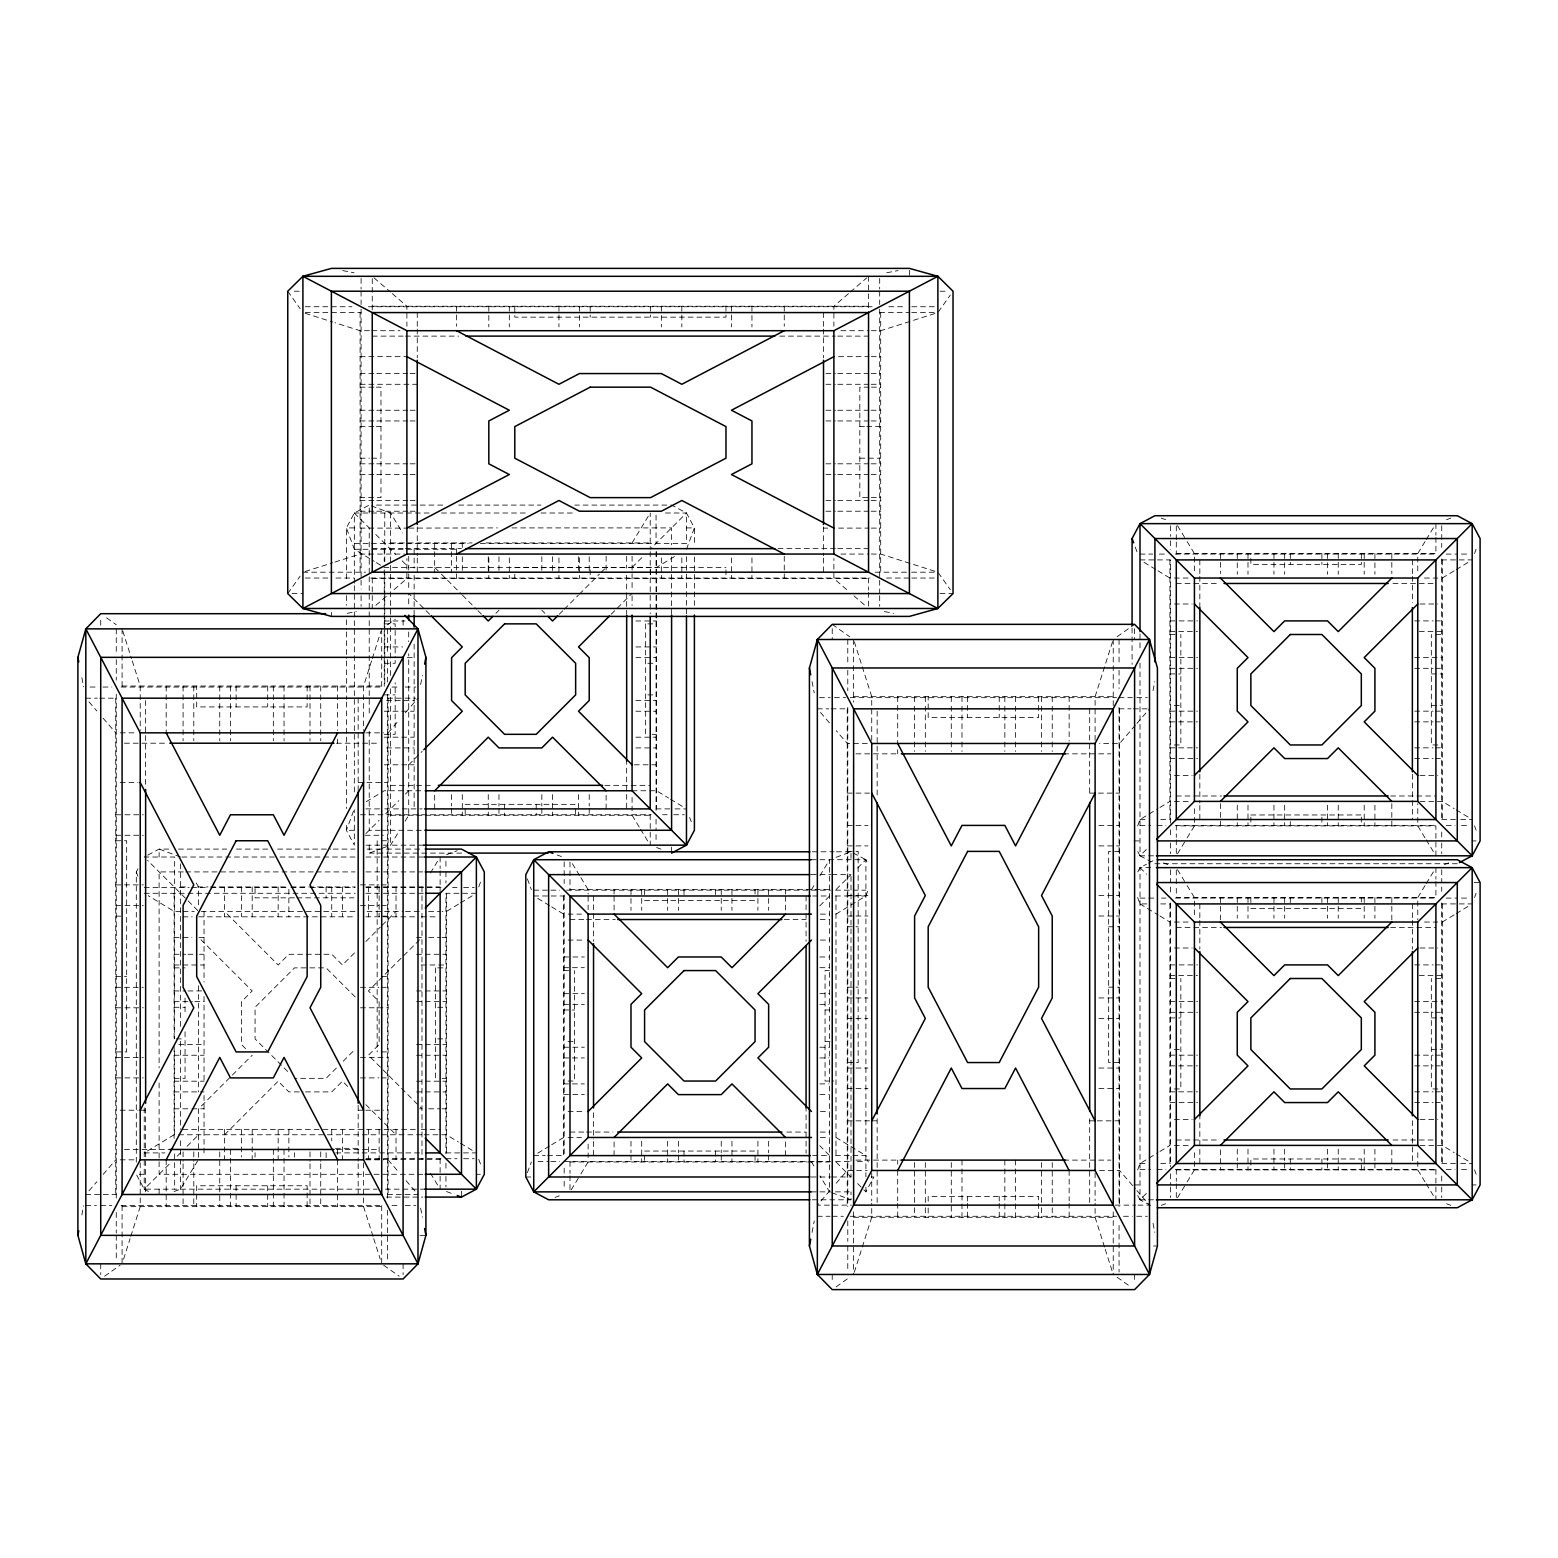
<?xml version="1.0" encoding="UTF-8"?>
<svg xmlns="http://www.w3.org/2000/svg" width="1558" height="1558" viewBox="0 0 1558 1558"><rect width="100%" height="100%" fill="white"/><g stroke="black" fill="none" stroke-linecap="round" stroke-linejoin="round"><path stroke-width="0.75" stroke-dasharray="5 3.75" d="M81.873 1214.928L83.626 1205.853M420.621 684.566L422.393 675.49M812.049 1232.378L814.25 1221.024M1153.017 690.661L1154.79 681.586M123.549 1259.254L130.074 1238.668M130.794 1236.37L140.22 1206.652L140.22 1162.171M371.564 660.884L363.579 686.026L363.579 730.507M372.284 658.586L380.989 631.146M854.329 1272.165L861.593 1249.302M862.314 1247.023L871.74 1217.285L871.74 1203.243M1112.509 641.779L1095.099 696.679L1095.099 741.141M353.53 811.036L346.402 830.278L354.328 845.157L354.328 809.887M478.754 886.872L481.13 880.465M686.474 549.273L694.401 527.909L686.474 513.01L671.595 505.084L574.824 505.084M527.383 1172.707L531.356 1162.015M835.984 914.118L865.897 895.986L868.273 889.579M1137.632 825.954L1140.008 819.527L1157.964 808.66M1137.632 1169.961L1140.008 1163.534L1157.964 1152.667M1474.55 553.499L1476.127 549.234M1474.55 897.505L1476.127 893.221M136.306 1162.19L136.306 871.915L138.565 867.65M369.227 513.01L369.227 505.084L354.328 513.01L346.402 527.909L346.402 581.115M857.621 1183.593L865.897 1191.87L873.824 1176.991L867.864 1176.991M1137.749 871.896L1140.008 867.65L1146.396 864.262M174.087 1191.539L180.494 1189.163L198.626 1159.269L198.626 1108.809L252.201 1055.233M382.041 848.331L390.591 845.157L399.062 831.212M405.099 821.241L408.722 815.262L408.722 653.737M430.436 872.967L437.701 861.009M632.081 542.924L649.004 514.997M571.202 1189.884L579.673 1175.92M580.881 1173.934L588.126 1161.976M811.484 889.637L813.899 885.645M819.956 875.674L829.616 859.724L829.616 1191.87L819.956 1175.92M1177.497 853.803L1185.95 839.859M1187.157 837.853L1194.421 825.896L1194.421 805.856M1425.025 541.6L1417.78 553.557L1417.78 573.597M1426.232 539.594L1434.704 525.65M1177.497 1197.81L1185.95 1183.846M1187.157 1181.86L1194.421 1169.902L1194.421 1149.862M1425.025 885.587L1417.78 897.564L1417.78 919.824M1426.232 883.6L1434.704 869.637M287.763 593.579L300.149 576.09M871.331 330.705L880.698 330.705L937.877 312.574L950.283 295.085M388.078 732.844L399.101 720.088M405.392 712.785L417.992 698.179M88.981 1190.838L96.849 1181.724M103.14 1174.42L115.74 1159.834M1135.334 725.249L1119.598 743.478L1099.559 743.478M1136.912 723.418L1149.492 708.832M829.927 1190.546L817.346 1205.132L851.661 1205.132M836.237 1183.243L847.24 1170.467L867.28 1170.467M495.911 613.326L498.969 610.269M408.722 764.803L422.121 751.404M559.244 614.28L562.866 610.658M564.269 609.256L578.349 595.175M579.342 594.202L599.421 574.104M601.096 572.429L606.12 567.404M365.916 833.588L379.081 820.404M385.663 813.841L398.829 800.656M405.431 794.054L408.722 790.763M632.081 567.404L641.974 557.511M665.402 513.01L686.474 513.01L650.212 549.273L650.212 513.01M611.184 614.261L632.081 593.364M354.484 952.951L342.448 964.986L331.737 954.275L288.873 954.275L278.161 964.986L224.586 911.411M365.877 941.538L380.288 927.146M382.002 925.433L396.024 911.411M148.477 1191.442L144.232 1189.163L170.62 1162.774M177.203 1156.192L180.494 1152.901M187.077 1146.318L198.626 1134.769M224.586 1134.769L278.161 1081.194L288.873 1091.905L303.167 1091.905M336.392 1068.028L326.109 1078.331L294.501 1078.331M343.247 1061.173L355.243 1049.177M819.742 905.88L829.616 895.986L812.633 895.986M836.198 889.404L850.999 874.622L831.641 874.622M857.621 868.001L865.897 859.724L868.157 863.969M1137.749 851.544L1140.008 855.809L1146.63 849.188M1137.749 1195.551L1140.008 1199.796L1146.63 1193.194M375.887 605.322L386.832 595.877M394.135 589.586L406.891 578.563L406.891 558.524M848.487 293.625L833.881 306.225L833.881 326.265M850.298 292.047L866.715 277.889M387.553 624.719L395.323 619.208M104.6 1276.216L120.141 1265.193M1117.125 636.735L1134.594 624.349M836.12 1286.869L849.714 1277.209M674.517 556.537L656.58 567.404L384.242 567.404L376.257 562.574M366.286 801.649L384.242 790.763L422.88 790.763M458.442 904.166L446.464 911.411L442.024 911.411M460.428 902.958L472.386 895.694M174.126 1134.769L144.232 1152.901L164.934 1152.901M1442.26 578.037L1454.218 570.793M1456.224 569.585L1468.181 562.321M537.724 1153.193L549.682 1145.948M551.668 1144.74L563.645 1137.476M1159.95 807.453L1169.922 801.396M1442.26 922.044L1454.218 914.799M1456.224 913.592L1468.181 906.328M1159.95 1151.459L1169.922 1145.403M1148.519 863.113L1154.906 859.724M369.227 845.157L369.227 853.102L379.899 849.129M446.523 854.641L457.215 850.668M1446.584 519.69L1450.868 518.093M836.042 857.348L850.999 851.798L850.999 859.724M1444.461 864.476L1448.726 862.898M555.038 1197.42L559.322 1195.843M1161.314 1205.347L1165.598 1203.769M305.193 571.474L332.633 562.769M334.931 562.049L360.093 554.064L404.554 554.064M886.697 272.786L898.051 270.586M347.278 613.307L356.354 611.554M294.248 291.21L302.914 291.21M940.039 291.21L948.705 291.21M372.245 306.225L868.546 306.225M305.29 306.751L329.011 306.751M331.387 306.751L351.952 306.751M368.37 306.751L872.422 306.751M888.839 306.751L904.828 306.751M911.781 306.751L937.877 306.751M305.29 312.574L361.086 312.574M879.686 312.574L909.288 312.574M911.664 312.574L937.877 312.574M369.441 330.705L360.093 330.705L334.931 322.74M371.797 330.705L399.88 330.705M840.911 330.705L868.994 330.705M372.245 336.119L403.035 336.119M405.411 336.119L458.617 336.119M779.74 336.119L835.38 336.119M837.737 336.119L868.546 336.119M360.093 356.665L406.891 356.665M838.574 356.665L868.994 356.665M871.331 356.665L880.698 356.665M360.093 373.569L374.368 373.569M376.763 373.569L407.729 373.569M410.105 373.569L417.252 373.569M825.915 373.569L835.439 373.569M837.814 373.569L868.78 373.569M871.175 373.569L880.698 373.569M360.093 384.281L417.252 384.281M825.915 384.281L835.439 384.281M837.814 384.281L868.78 384.281M871.175 384.281L880.698 384.281M360.093 387.163L373.998 387.163M376.335 387.163L380.97 387.163L380.97 497.625L360.093 497.625M869.091 387.163L859.821 387.163L859.821 497.625L880.698 497.625M871.428 387.163L880.698 387.163M360.093 410.241L374.368 410.241M376.763 410.241L407.729 410.241M410.105 410.241L417.252 410.241M825.915 410.241L835.439 410.241M837.814 410.241L868.78 410.241M871.175 410.241L880.698 410.241M360.093 420.952L374.368 420.952M376.763 420.952L407.729 420.952M410.105 420.952L417.252 420.952M825.915 420.952L835.439 420.952M837.814 420.952L868.78 420.952M871.175 420.952L880.698 420.952M360.093 426.6L373.998 426.6M376.335 426.6L380.97 426.6M859.821 426.6L864.456 426.6M866.774 426.6L880.698 426.6M360.093 458.188L369.363 458.188M371.68 458.188L380.97 458.188M859.821 458.188L880.698 458.188M360.093 463.817L374.368 463.817M376.763 463.817L407.729 463.817M410.105 463.817L417.252 463.817M825.915 463.817L835.439 463.817M837.814 463.817L868.78 463.817M871.175 463.817L880.698 463.817M360.093 474.528L374.368 474.528M376.763 474.528L407.729 474.528M410.105 474.528L417.252 474.528M825.915 474.528L835.439 474.528M837.814 474.528L868.78 474.528M871.175 474.528L880.698 474.528M360.093 500.488L374.368 500.488M376.763 500.488L407.729 500.488M410.105 500.488L417.252 500.488M825.915 500.488L835.439 500.488M837.814 500.488L868.78 500.488M871.175 500.488L880.698 500.488M376.471 505.084L444.205 505.084M458.714 505.084L540.957 505.084M360.093 511.219L374.368 511.219M376.763 511.219L407.729 511.219M410.105 511.219L417.252 511.219M825.915 511.219L835.439 511.219M837.814 511.219L868.78 511.219M871.175 511.219L880.698 511.219M354.328 583.237L354.328 513.01L429.424 513.01M441.537 513.01L528.902 513.01M541.035 513.01L574.999 513.01M354.328 527.909L346.402 527.909L354.328 549.273L374.271 561.367M360.093 528.104L406.891 528.104M408.975 528.104L497.43 527.909M511.939 527.909L671.595 527.909L671.595 544.833M686.474 527.909L694.401 527.909L694.401 544.833M823.52 528.104L827.668 528.104M838.574 528.104L868.994 528.104M871.331 528.104L880.698 528.104M390.591 542.924L472.132 542.924M486.057 542.924L650.212 542.924M354.328 543.45L369.227 543.45M371.447 543.45L468.237 543.45M480.37 543.45L686.474 543.45L686.474 513.01M372.245 548.65L403.035 548.65M405.411 548.65L461.382 548.65M778.046 548.65L835.38 548.65M837.737 548.65L868.546 548.65M354.328 549.273L458.539 549.273M1176.29 553.557L1435.911 553.557M840.911 554.064L868.994 554.064M871.331 554.064L880.698 554.064L937.877 572.195L950.283 589.684M1140.008 554.083L1152.784 554.083M1159.347 554.083L1166.007 554.083M1175.297 554.083L1436.885 554.083M1446.175 554.083L1457.275 554.083M1461.54 554.083L1467.909 554.083M1140.008 559.906L1170.447 559.906L1170.447 825.37M1441.734 559.906L1472.174 559.906M514.802 567.638L725.97 567.638M302.914 572.195L365.546 572.195M875.226 572.195L909.288 572.195M911.664 572.195L937.877 572.195M305.29 578.037L329.011 578.037M335.944 578.037L354.231 578.037M370.785 578.037L869.987 578.037M886.541 578.037L909.405 578.037M911.781 578.037L935.501 578.037M1174.381 578.037L1189.961 578.037M1424.46 578.037L1437.82 578.037M372.245 578.563L868.546 578.563M1176.29 583.471L1219.154 583.471M1393.027 583.471L1435.911 583.471M292.086 593.579L302.914 593.579M940.039 593.579L953.029 593.579M1174.381 603.998L1192.182 603.998M1420 603.998L1437.82 603.998M384.242 620.98L404.944 620.98M635.878 620.98L656.58 620.98M1169.922 620.902L1176.835 620.902M1179.133 620.902L1197.537 620.902M1414.664 620.902L1433.068 620.902M1435.366 620.902L1442.26 620.902M384.242 623.862L395.167 623.862L395.167 654.009M647.836 623.862L656.58 623.862M1169.922 631.613L1197.537 631.613M1419.26 631.613L1442.26 631.613M1169.922 634.495L1176.485 634.495M1435.716 634.495L1442.26 634.495M384.242 646.94L402.646 646.94M635.878 646.94L656.58 646.94M407.242 657.651L414.136 657.651M635.878 657.651L656.58 657.651M1169.922 657.573L1176.835 657.573M1179.133 657.573L1197.537 657.573M1414.664 657.573L1442.26 657.573M384.242 663.28L395.167 663.28L395.167 656.327M647.836 663.28L656.58 663.28M1169.922 668.304L1176.835 668.304M1179.133 668.304L1197.537 668.304M1414.664 668.304L1433.068 668.304M1435.366 668.304L1442.26 668.304M1169.922 673.932L1180.847 673.932M1431.335 673.932L1442.26 673.932M122.089 686.026L381.71 686.026M90.091 687.039L96.46 687.039M102.945 687.039L111.825 687.039M121.115 687.039L382.703 687.039M391.993 687.039L398.653 687.039M405.216 687.039L415.85 687.039M384.242 694.887L395.167 694.887M647.836 694.887L656.58 694.887M853.609 696.679L1113.23 696.679M819.469 697.672L830.102 697.672M834.445 697.672L845.566 697.672M850.201 697.672L1116.638 697.672M1119.053 697.672L1132.374 697.672M1136.736 697.672L1147.37 697.672M85.826 698.179L97.336 698.179M99.634 698.179L116.266 698.179M387.553 698.179L415.674 698.179M386.54 700.516L414.136 700.516M635.878 700.516L656.58 700.516M1174.284 705.521L1180.847 705.521M1431.335 705.521L1442.26 705.521M817.346 708.832L828.837 708.832M831.154 708.832L847.786 708.832M1119.053 708.832L1131.089 708.832M1133.387 708.832L1147.194 708.832M384.242 711.227L414.136 711.227M635.878 711.227L656.58 711.227M1169.922 711.149L1176.835 711.149M1179.133 711.149L1197.537 711.149M1414.664 711.149L1433.068 711.149M1435.366 711.149L1442.26 711.149M1169.922 721.86L1197.537 721.86M1414.664 721.86L1433.068 721.86M1435.366 721.86L1442.26 721.86M120.18 732.844L135.78 732.844M365.818 732.844L383.619 732.844M384.242 734.324L395.167 734.324L395.167 682.735M652.198 734.324L656.58 734.324M384.242 737.187L414.136 737.187M635.878 737.187L656.58 737.187M124.445 743.205L167.388 743.205M336.431 743.205L379.354 743.205M867.28 743.478L847.24 743.478L836.237 730.721M1174.284 744.958L1180.847 744.958L1180.847 634.495M1437.898 744.958L1431.335 744.958L1431.335 634.495M386.54 747.918L414.136 747.918M635.878 747.918L656.58 747.918M1169.922 747.84L1197.537 747.84M1414.664 747.84L1433.068 747.84M1435.366 747.84L1442.26 747.84M855.965 753.838L898.888 753.838M1063.725 753.838L1110.873 753.838M1169.922 758.551L1176.835 758.551M1179.133 758.551L1197.537 758.551M1414.664 758.551L1433.068 758.551M1435.366 758.551L1442.26 758.551M384.242 764.803L414.136 764.803M634.301 764.803L656.58 764.803M1174.381 775.436L1192.182 775.436M1420 775.436L1437.82 775.436M120.18 782.486L138 782.486M358.165 782.486L388.078 782.486M390.591 785.349L414.136 785.349M416.551 785.349L433.455 785.349M604.932 785.349L650.212 785.349M632.081 790.763L656.58 790.763L668.538 798.027M847.24 793.119L869.52 793.119M1089.685 793.119L1119.598 793.119M1176.29 795.982L1221.569 795.982M1390.612 795.982L1435.911 795.982M1174.381 801.396L1189.961 801.396M1420 801.396L1442.26 801.396L1454.218 808.66M465.18 804.337L575.642 804.337M365.838 808.894L379.626 808.894M384.768 808.894L422.14 808.894M656.054 808.894L672.686 808.894M674.984 808.894L686.474 808.894M115.74 814.776L122.634 814.776M124.932 814.776L143.336 814.776M360.463 814.776L651.205 814.737M662.715 814.737L667.155 814.737M673.718 814.737L684.351 814.737M1250.86 814.97L1361.322 814.97M390.591 815.262L650.212 815.262M1140.008 819.527L1146.922 819.527M1160.729 819.527L1170.447 819.527M1441.734 819.527L1458.366 819.527M1460.664 819.527L1472.174 819.527M847.24 825.409L867.962 825.409M1098.877 825.409L1119.598 825.409M1140.008 825.37L1150.661 825.37M1157.127 825.37L1166.007 825.37M1175.297 825.37L1435.911 825.37M1446.175 825.37L1455.055 825.37M1461.54 825.37L1467.909 825.37M354.328 830.278L346.402 830.278L346.402 825.428M380.327 830.278L369.227 830.278L369.227 729.962M381.321 830.278L422.432 830.278M115.74 835.263L122.634 835.263M124.932 835.263L143.336 835.263M365.078 835.263L383.482 835.263M115.74 840.755L126.665 840.755L126.665 1051.923L115.74 1051.923M381.515 840.755L388.078 840.755M1134.068 840.911L1140.008 840.911M1472.174 840.911L1476.127 840.911M366.033 845.157L423.523 845.157M847.24 845.897L867.962 845.897M1098.877 845.897L1119.598 845.897M168.79 849.091L159.111 849.091L144.232 857.017L174.652 857.017L174.652 1038.855M178.469 849.091L226.845 849.091M236.524 849.091L267.976 849.091M277.655 849.091L330.861 849.091M333.276 849.091L355.049 849.091M367.143 849.091L384.086 849.091M386.501 849.091L403.425 849.091M405.859 849.091L422.783 849.091M847.24 851.389L858.166 851.389L858.166 1062.556L847.24 1062.556M1119.598 851.389L1108.673 851.389L1108.673 1062.556L1119.598 1062.556M812.283 851.798L834.056 851.798M836.49 851.798L850.999 851.798M369.227 853.102L463.563 853.102M1140.008 663.085L1140.008 855.809L1147.039 855.809M1148.519 855.809L1154.906 855.809M181.935 857.017L277.538 857.017M279.973 857.017L355.185 857.017M366.013 857.017L423.133 857.017M811.231 859.724L865.897 859.724L865.897 1176.991M1154.906 863.736L1457.275 863.736M1150.661 1205.464L1140.008 1199.796L1140.008 867.65L1150.661 867.65M183.299 871.915L159.111 871.915L159.111 1067.834M185.733 871.915L313.937 871.915M316.352 871.915L355.049 871.915M366.013 871.915L422.783 871.915M811.231 874.622L830.609 874.622M1474.16 882.549L1480.1 882.549M115.74 884.886L143.336 884.886M360.463 884.886L378.867 884.886M381.165 884.886L388.078 884.886M180.494 886.93L187.778 886.93M197.477 886.93L208.071 886.93M210.427 886.93L288.873 886.93M291.249 886.93L355.185 886.93M365.74 886.93L440.116 886.93M144.232 887.456L189.2 887.456M191.615 887.456L208.577 887.456M210.992 887.456L288.503 887.456M290.918 887.456L307.88 887.456M310.295 887.456L355.185 887.456M366.013 887.456L441.089 887.456M452.599 887.456L457.039 887.456M463.622 887.456L474.255 887.456M569.994 889.637L829.616 889.637M533.732 890.163L548.63 890.163M550.85 890.163L559.731 890.163M566.586 890.163L830.609 890.163M835.458 890.163L850.999 890.163M853.122 890.163L865.897 890.163M144.232 893.279L355.185 893.279M365.857 893.279L423.62 893.279M476.378 893.279L445.939 893.279L445.939 1153.894M847.24 895.538L867.962 895.538M1098.877 895.538L1119.598 895.538M533.732 895.986L564.171 895.986M835.458 895.986L865.897 895.986M294.501 897.836L255.064 897.836L255.064 886.93M296.935 897.836L353.939 897.836M1140.008 898.09L1154.906 898.09M1161.567 898.09L1166.007 898.09M1175.297 898.09L1435.911 898.09M1446.175 898.09L1457.275 898.09M1461.54 898.09L1467.909 898.09M644.584 900.543L755.046 900.543M1137.632 897.505L1140.008 903.913L1146.922 903.913M1160.729 903.913L1170.447 903.913M1441.734 903.913L1472.174 903.913M115.74 905.373L122.634 905.373M124.932 905.373L143.336 905.373M360.463 905.373L378.867 905.373M381.165 905.373L388.078 905.373M1250.86 908.489L1361.322 908.489M180.806 911.411L174.126 911.411L148.205 895.694M183.046 911.411L194.166 911.411M354.971 911.411L198.626 911.411L147.543 860.328M367.045 911.411L403.094 911.411M405.469 911.411L421.984 911.411M428.664 911.411L439.784 911.411M568.086 914.118L581.446 914.118M820.404 914.118L829.304 914.118M847.24 916.007L867.962 916.007M1098.877 916.007L1119.598 916.007M115.74 916.143L122.284 916.143M381.515 916.143L388.078 916.143M182.851 916.825L192.257 916.825M198.626 916.825L354.971 916.825M365.857 916.825L416.57 916.825M421.283 916.825L435.403 916.825M569.994 919.532L584.133 919.532M586.49 919.532L615.293 919.532M784.336 919.532L806.07 919.532M820.209 919.532L829.616 919.532M1174.381 922.044L1189.961 922.044M1424.46 922.044L1437.82 922.044M847.24 926.776L858.166 926.776M1108.673 926.776L1119.598 926.776M1176.29 927.458L1221.569 927.458M1390.612 927.458L1435.911 927.458M174.126 937.371L180.806 937.371M183.046 937.371L191.946 937.371M204.04 937.371L198.626 937.371L252.201 990.946L241.49 1001.658L241.49 1044.522L246.067 1049.118M416.57 937.371L421.984 937.371L368.409 990.946L379.12 1001.658L379.12 1044.522L368.409 1055.233L421.984 1108.809L416.57 1108.809M428.664 937.371L439.784 937.371M442.024 937.371L446.464 937.371M568.086 940.078L583.685 940.078M820.404 940.078L829.304 940.078M1174.381 948.004L1192.182 948.004M1420 948.004L1437.82 948.004M174.126 954.275L185.636 954.275M187.934 954.275L197.145 954.275M199.443 954.275L204.04 954.275M416.57 954.275L446.464 954.275M563.645 956.982L570.54 956.982M572.838 956.982L584.347 956.982M819.878 956.982L829.07 956.982M174.126 964.986L204.04 964.986M421.166 964.986L446.464 964.986M1169.922 964.908L1176.835 964.908M1179.133 964.908L1197.537 964.908M1414.664 964.908L1433.068 964.908M1435.366 964.908L1442.26 964.908M563.645 967.693L584.347 967.693M819.878 967.693L829.07 967.693M174.126 967.869L185.051 967.869M437.74 967.869L446.464 967.869M563.645 970.576L570.189 970.576M829.421 970.576L825.058 970.576L825.058 1081.038L833.803 1081.038M1169.922 975.62L1197.537 975.62M1419.26 975.62L1442.26 975.62M115.74 976.554L126.665 976.554M381.515 976.554L388.078 976.554M1169.922 978.502L1176.485 978.502M1435.716 978.502L1442.26 978.502M115.74 987.305L143.336 987.305M360.463 987.305L378.867 987.305M381.165 987.305L388.078 987.305M847.24 987.188L858.166 987.188M1108.673 987.188L1119.598 987.188M174.126 990.946L185.636 990.946M187.934 990.946L204.04 990.946M416.57 990.946L446.464 990.946M563.645 993.653L570.54 993.653M572.838 993.653L584.347 993.653M819.878 993.653L829.07 993.653M847.24 997.938L867.962 997.938M1098.877 997.938L1119.598 997.938M174.126 1001.658L192.53 1001.658M194.828 1001.658L204.04 1001.658M416.57 1001.658L446.464 1001.658M1169.922 1001.58L1176.835 1001.58M1179.133 1001.58L1197.537 1001.58M1414.664 1001.58L1442.26 1001.58M563.645 1004.365L570.54 1004.365M572.838 1004.365L584.347 1004.365M819.878 1004.365L829.07 1004.365M174.126 1007.286L185.051 1007.286M437.74 1007.286L446.464 1007.286M115.74 1007.792L122.634 1007.792M124.932 1007.792L143.336 1007.792M360.463 1007.792L388.078 1007.792M563.645 1009.993L574.571 1009.993M825.058 1009.993L829.421 1009.993M1169.922 1012.291L1176.835 1012.291M1179.133 1012.291L1197.537 1012.291M1414.664 1012.291L1433.068 1012.291M1435.366 1012.291L1442.26 1012.291M1169.922 1017.919L1180.847 1017.919M1431.335 1017.919L1442.26 1017.919M847.24 1018.426L867.962 1018.426M1098.877 1018.426L1119.598 1018.426M176.307 1038.894L185.051 1038.894M437.74 1038.894L446.464 1038.894M568.008 1041.601L574.571 1041.601M825.058 1041.601L833.803 1041.601M178.742 1044.522L204.04 1044.522M416.57 1044.522L446.464 1044.522M563.645 1047.229L570.54 1047.229M572.838 1047.229L584.347 1047.229M819.878 1047.229L829.07 1047.229M1174.284 1049.527L1180.847 1049.527M1431.335 1049.527L1442.26 1049.527M381.515 1051.923L388.078 1051.923M174.126 1055.233L204.04 1055.233M416.57 1055.233L446.464 1055.233M1169.922 1055.155L1176.835 1055.155M1179.133 1055.155L1197.537 1055.155M1414.664 1055.155L1433.068 1055.155M1435.366 1055.155L1442.26 1055.155M115.74 1057.415L143.336 1057.415M360.463 1057.415L388.078 1057.415M563.645 1057.94L584.347 1057.94M819.878 1057.94L829.07 1057.94M1169.922 1065.867L1197.537 1065.867M1414.664 1065.867L1433.068 1065.867M1435.366 1065.867L1442.26 1065.867M847.24 1068.048L867.962 1068.048M1098.877 1068.048L1119.598 1068.048M115.74 1077.902L122.634 1077.902M124.932 1077.902L143.336 1077.902M360.463 1077.902L378.867 1077.902M381.165 1077.902L388.078 1077.902M174.126 1078.331L185.051 1078.331L185.051 1029.176M442.102 1078.331L446.464 1078.331M174.126 1081.194L204.04 1081.194M416.57 1081.194L446.464 1081.194M568.008 1081.038L574.571 1081.038L574.571 970.576M563.645 1083.901L584.347 1083.901M819.878 1083.901L829.07 1083.901M847.24 1088.536L867.962 1088.536M1098.877 1088.536L1119.598 1088.536M1174.284 1088.964L1180.847 1088.964L1180.847 978.502M1437.898 1088.964L1431.335 1088.964L1431.335 978.502M174.126 1091.905L204.04 1091.905M305.543 1091.905L331.737 1091.905L342.448 1081.194L349.323 1088.068M416.57 1091.905L446.464 1091.905M1169.922 1091.827L1197.537 1091.827M1414.664 1091.827L1433.068 1091.827M1435.366 1091.827L1442.26 1091.827M563.645 1094.612L570.54 1094.612M572.838 1094.612L584.347 1094.612M819.878 1094.612L829.07 1094.612M1169.922 1102.558L1176.835 1102.558M1179.133 1102.558L1197.537 1102.558M1414.664 1102.558L1433.068 1102.558M1435.366 1102.558L1442.26 1102.558M174.126 1108.809L189.725 1108.809M191.946 1108.809L204.04 1108.809M428.664 1108.809L439.784 1108.809M442.024 1108.809L446.464 1108.809M120.18 1110.211L138 1110.211M140.22 1110.211L145.634 1110.211M358.165 1110.211L363.579 1110.211M365.818 1110.211L383.619 1110.211M568.086 1111.516L583.685 1111.516M820.404 1111.516L829.304 1111.516M1174.381 1119.442L1192.182 1119.442M1420 1119.442L1437.82 1119.442M847.24 1120.845L869.52 1120.845M871.74 1120.845L877.154 1120.845M1089.685 1120.845L1095.099 1120.845M1097.319 1120.845L1119.598 1120.845M182.851 1129.355L416.57 1129.355M421.283 1129.355L440.116 1129.355M569.994 1132.062L584.133 1132.062M586.49 1132.062L612.878 1132.062M786.751 1132.062L806.07 1132.062M820.209 1132.062L829.616 1132.062M178.586 1134.769L359.801 1134.769M362.216 1134.769L379.12 1134.769M381.535 1134.769L421.984 1134.769M424.204 1134.769L446.464 1134.769L458.442 1142.014M568.086 1137.476L581.446 1137.476M820.404 1137.476L829.304 1137.476M1176.29 1139.989L1219.154 1139.989M1393.027 1139.989L1435.911 1139.989M1174.381 1145.403L1189.961 1145.403M1420 1145.403L1442.26 1145.403L1454.218 1152.667M335.379 1148.343L360.891 1148.343M124.445 1149.473L171.614 1149.473M336.431 1149.473L379.354 1149.473M644.584 1151.05L755.046 1151.05M335.788 1152.901L423.133 1152.901M445.939 1152.901L476.378 1152.901M533.732 1155.608L545.242 1155.608M547.54 1155.608L564.171 1155.608M812.633 1155.608L829.616 1155.608L819.742 1145.714M835.458 1155.608L865.897 1155.608L868.273 1162.015M366.013 1158.724L441.089 1158.724M445.939 1158.724L457.039 1158.724M463.622 1158.724L474.255 1158.724M365.74 1159.269L440.116 1159.269M120.18 1159.834L135.78 1159.834M365.818 1159.834L383.619 1159.834M855.965 1160.106L872.441 1160.106M873.551 1160.106L903.114 1160.106M1063.725 1160.106L1110.873 1160.106M537.997 1161.45L548.63 1161.45M550.85 1161.45L559.731 1161.45M564.171 1161.45L830.609 1161.45M835.458 1161.45L850.999 1161.45M857.387 1161.45L865.897 1161.45M569.994 1161.976L806.83 1161.976M807.784 1161.976L829.616 1161.976M1140.008 1163.534L1146.922 1163.534M1160.729 1163.534L1170.447 1163.534M1441.734 1163.534L1458.366 1163.534M1460.664 1163.534L1472.174 1163.534M1140.008 1169.376L1150.661 1169.376M1157.127 1169.376L1166.007 1169.376M1175.297 1169.376L1436.885 1169.376M1446.175 1169.376L1455.055 1169.376M1461.54 1169.376L1467.909 1169.376M1176.29 1169.902L1435.911 1169.902M1099.559 1170.467L1119.598 1170.467L1135.334 1188.715M144.232 1174.284L136.306 1174.284L144.232 1189.163L377.036 1189.163M422.783 1174.284L159.111 1174.284L159.111 1082.362M476.378 1174.284L480.351 1174.284M525.806 1176.991L531.745 1176.991M811.231 1176.991L830.609 1176.991M831.641 1176.991L850.999 1176.991L850.999 874.622M1134.068 1184.917L1140.008 1184.917M1472.174 1184.917L1476.127 1184.917M385.391 1189.163L423.133 1189.163M811.231 1191.87L830.609 1191.87M835.458 1191.87L851.837 1191.87M85.826 1194.499L116.266 1194.499M387.553 1194.499L417.992 1194.499L405.392 1179.893M386.501 1197.089L422.783 1197.089M812.283 1199.796L850.999 1199.796L850.999 1191.87M1140.008 1199.796L1147.039 1199.796M1148.519 1199.796L1154.906 1199.796M1115.177 1205.132L1135.685 1205.132M1138.002 1205.132L1149.492 1205.132L1136.912 1190.546M85.826 1205.639L96.46 1205.639M100.725 1205.639L111.825 1205.639M121.115 1205.639L382.703 1205.639M391.993 1205.639L398.653 1205.639M405.216 1205.639L415.85 1205.639M122.089 1206.652L381.71 1206.652M817.346 1216.272L830.102 1216.272M832.225 1216.272L843.345 1216.272M850.201 1216.272L1116.638 1216.272M1123.493 1216.272L1132.374 1216.272M1136.736 1216.272L1147.37 1216.272M853.609 1217.285L1113.23 1217.285M419.959 1235.358L425.918 1235.358M1153.465 1245.991L1157.419 1245.991M342.721 270.586L354.075 272.786M884.438 611.554L893.513 613.307M305.193 313.294L332.633 322M1161.314 518.093L1165.598 519.69M371.349 505.883L390.591 513.01L402.685 532.953M1163.456 862.898L1167.74 864.476M656.619 847.552L660.904 849.129M557.18 854.972L561.445 856.549M1446.584 1203.769L1450.868 1205.347M180.494 857.017L159.111 849.091L159.111 857.017M831.758 1192.668L850.999 1199.796M446.523 1191.539L452.93 1193.934M1140.008 855.809L1150.661 861.457M853.122 852.927L865.897 859.724M1144 562.321L1155.958 569.585M1157.964 570.793L1169.922 578.037M1456.224 809.868L1468.181 817.113M1140.008 903.913L1157.964 914.799M1159.95 916.007L1169.922 922.044M1456.224 1153.874L1468.181 1161.119M670.524 799.235L684.488 807.687M537.724 898.401L549.682 905.665M551.668 906.873L563.645 914.118M835.984 1137.476L865.897 1155.608M460.428 1143.241L472.386 1150.486M832.225 624.349L849.714 636.735M1117.125 1277.209L1130.718 1286.869M106.548 617.844L116.266 624.719M383.658 1265.193L399.199 1276.216M846.656 589.586L833.881 578.563L833.881 558.524M853.959 595.877L864.904 605.322M374.056 277.889L390.474 292.047M392.304 293.625L406.891 306.225L406.891 326.265M1140.008 867.65L1146.63 874.272M541.833 610.269L544.891 613.326M434.682 567.404L439.707 572.429M441.381 574.104L461.48 594.202M462.453 595.175L476.534 609.256M477.936 610.658L481.558 614.28M354.328 513.01L369.227 527.909L369.227 715.414M375.79 534.472L395.537 554.22M402.139 560.822L408.722 567.404M429.618 614.261L408.722 593.364L408.722 605.439M836.198 1162.19L850.999 1176.991M355.243 997.003L326.109 967.869L294.501 967.869L255.064 1007.286L255.064 1038.894L287.646 1071.456M365.877 1104.641L396.024 1134.769M820.482 712.473L829.927 723.418M88.981 701.84L96.849 710.954M103.14 718.257L115.74 732.844M388.078 1159.834L399.101 1172.609M287.763 291.21L300.149 308.698M1425.025 837.853L1417.78 825.896L1417.78 803.636M1426.232 839.859L1434.704 853.803M1177.497 525.65L1185.95 539.594M1187.157 541.6L1194.421 553.557L1194.421 573.597M1425.025 1181.86L1417.78 1169.902L1417.78 1149.862M1426.232 1183.846L1434.704 1197.81M1177.497 869.637L1185.95 883.6M1187.157 885.587L1194.421 897.564L1194.421 917.604M632.081 815.262L639.345 827.22M640.552 829.207L647.797 841.184M811.484 1161.976L813.899 1165.949M572.409 863.716L579.673 875.674M580.881 877.66L588.126 889.637L588.126 894.078M430.436 1173.213L437.701 1185.19M196.211 882.938L198.626 886.93L198.626 906.951M1474.55 825.954L1476.127 830.219M1474.55 1169.961L1476.127 1174.226M1135.256 547.092L1137.632 553.499M689.649 817.444L691.246 821.728M527.383 878.887L531.356 889.579M478.754 1159.308L481.13 1165.735M136.306 871.915L137.883 876.18M1104.525 1247.023L1095.099 1217.285L1095.099 1203.243M1105.245 1249.302L1112.509 1272.165M854.329 641.779L871.74 696.679L871.74 741.141M373.024 1236.37L363.579 1206.652L363.579 1162.171M373.745 1238.668L380.269 1259.254M122.809 631.146L131.515 658.586M132.255 660.884L140.22 686.026L140.22 730.507M1153.017 1223.283L1154.79 1232.378M812.049 681.586L814.25 692.94M420.621 1208.112L422.393 1217.188M81.873 677.749L83.626 686.844M1442.26 559.906L1442.26 819.527M1442.26 903.913L1442.26 1163.534M1441.734 525.767L1441.734 547.423M1441.734 558.933L1441.734 820.521M1441.734 832.03L1441.734 840.911M1441.734 843.034L1441.734 853.667M1441.734 869.773L1441.734 882.549M1441.734 886.989L1441.734 891.429M1441.734 902.939L1441.734 1164.527M1441.734 1176.037L1441.734 1184.917M1441.734 1187.04L1441.734 1197.674M1435.911 523.644L1435.911 535.154M1435.911 537.452L1435.911 554.083M1435.911 855.809L1435.911 825.896L1176.29 825.896L1176.29 837.406M1435.911 867.65L1435.911 879.16M1435.911 881.458L1435.911 897.564L1176.29 897.564L1176.29 886.054M1435.911 1169.376L1435.911 1199.796M1412.366 559.906L1412.366 574.045M1412.366 576.402L1412.366 602.79M1412.366 774.248L1412.366 819.527M1412.366 903.913L1412.366 918.051M1412.366 920.408L1412.366 949.192M1412.366 1120.669L1412.366 1163.534M1391.82 553.557L1391.82 573.597M1391.82 803.636L1391.82 825.896M1391.82 897.564L1391.82 919.824M1391.82 1149.862L1391.82 1169.902M1374.916 553.557L1374.916 560.452M1374.916 562.75L1374.916 574.259M1374.916 805.194L1374.916 825.896M1374.916 897.564L1374.916 918.266M1374.916 1149.2L1374.916 1160.691M1374.916 1162.989L1374.916 1169.902M1364.204 553.557L1364.204 574.259M1364.204 805.194L1364.204 825.896M1364.204 897.564L1364.204 918.266M1364.204 1149.2L1364.204 1169.902M1361.322 553.557L1361.322 564.483L1250.86 564.483L1250.86 553.557M1361.322 817.152L1361.322 825.896M1361.322 897.564L1361.322 901.926M1361.322 1169.902L1361.322 1158.977L1250.86 1158.977L1250.86 1169.902M1338.244 553.557L1338.244 574.259M1338.244 805.194L1338.244 825.896M1338.244 897.564L1338.244 918.266M1338.244 1149.2L1338.244 1169.902M1327.533 553.557L1327.533 560.452M1327.533 562.75L1327.533 574.259M1327.533 805.194L1327.533 825.896M1327.533 897.564L1327.533 918.266M1327.533 1149.2L1327.533 1160.691M1327.533 1162.989L1327.533 1169.902M1321.885 553.557L1321.885 564.483M1321.885 817.152L1321.885 825.896M1321.885 897.564L1321.885 906.289M1321.885 1158.977L1321.885 1169.902M1290.297 553.557L1290.297 564.483M1290.297 821.533L1290.297 825.896M1290.297 897.564L1290.297 906.289M1290.297 1158.977L1290.297 1169.902M1284.668 553.557L1284.668 560.452M1284.668 562.75L1284.668 574.259M1284.668 805.194L1284.668 825.896M1284.668 897.564L1284.668 918.266M1284.668 1149.2L1284.668 1160.691M1284.668 1162.989L1284.668 1169.902M1273.957 553.557L1273.957 574.259M1273.957 805.194L1273.957 825.896M1273.957 897.564L1273.957 918.266M1273.957 1149.2L1273.957 1169.902M1250.86 817.152L1250.86 825.896M1250.86 897.564L1250.86 906.289M1247.997 553.557L1247.997 574.259M1247.997 805.194L1247.997 825.896M1247.997 897.564L1247.997 918.266M1247.997 1149.2L1247.997 1169.902M1237.266 553.557L1237.266 560.452M1237.266 562.75L1237.266 574.259M1237.266 805.194L1237.266 825.896M1237.266 897.564L1237.266 918.266M1237.266 1149.2L1237.266 1160.691M1237.266 1162.989L1237.266 1169.902M1220.381 553.557L1220.381 573.597M1220.381 803.636L1220.381 825.896M1220.381 897.564L1220.381 919.824M1220.381 1149.862L1220.381 1169.902M1199.835 559.906L1199.835 574.045M1199.835 576.402L1199.835 609.431M1199.835 774.248L1199.835 803.052M1199.835 805.408L1199.835 819.527M1199.835 903.913L1199.835 918.051M1199.835 920.408L1199.835 949.192M1199.835 1114.028L1199.835 1147.058M1199.835 1149.415L1199.835 1163.534M1176.29 525.942L1176.29 539.75M1176.29 542.048L1176.29 554.083M1176.29 839.704L1176.29 853.492M1176.29 869.948L1176.29 883.756M1176.29 1169.376L1176.29 1181.392M1176.29 1183.71L1176.29 1197.498M1170.447 525.767L1170.447 536.419M1170.447 540.762L1170.447 549.643M1170.447 829.81L1170.447 836.471M1170.447 843.034L1170.447 853.667M1170.447 869.773L1170.447 882.549M1170.447 886.989L1170.447 893.649M1170.447 902.939L1170.447 1166.942M1170.447 1173.817L1170.447 1184.917M1170.447 1187.04L1170.447 1197.674M1169.922 559.906L1169.922 819.527M1169.922 903.913L1169.922 1163.534M1140.008 634.009L1140.008 650.971M1134.594 628.672L1134.594 639.501M1134.594 1274.463L1134.594 1283.11M1132.082 628.049L1132.082 664.331M1119.598 708.832L1119.598 1205.132M1119.053 639.501L1119.053 663.221M1119.053 670.252L1119.053 688.539M1119.053 707.371L1119.053 1206.574M1119.053 1225.425L1119.053 1272.088M1113.23 639.501L1113.23 663.319M1113.23 665.694L1113.23 706.592M1113.23 1211.812L1113.23 1274.463M1095.099 1172.804L1095.099 1200.906M1089.685 708.832L1089.685 795.203M1089.685 1118.761L1089.685 1205.132M1069.139 696.679L1069.139 741.141M1069.139 1170.467L1069.139 1200.906M1069.139 1203.243L1069.139 1217.285M1052.234 696.679L1052.234 703.807M1052.234 706.202L1052.234 739.544M1052.234 741.939L1052.234 751.462M1052.234 1162.502L1052.234 1205.366M1052.234 1207.762L1052.234 1217.285M1041.523 696.679L1041.523 703.807M1041.523 706.202L1041.523 739.544M1041.523 741.939L1041.523 751.462M1041.523 1162.502L1041.523 1205.366M1041.523 1207.762L1041.523 1217.285M1038.641 696.679L1038.641 717.556L928.179 717.556L928.179 696.679M1038.641 1217.285L1038.641 1196.408L928.179 1196.408L928.179 1205.678M1015.563 696.679L1015.563 703.807M1015.563 706.202L1015.563 739.544M1015.563 741.939L1015.563 751.462M1015.563 1160.106L1015.563 1217.285M1004.852 696.679L1004.852 703.807M1004.852 706.202L1004.852 739.544M1004.852 741.939L1004.852 751.462M1004.852 1160.106L1004.852 1217.285M999.223 696.679L999.223 717.556M999.223 1196.408L999.223 1201.043M999.223 1203.36L999.223 1217.285M967.615 696.679L967.615 717.556M967.615 1196.408L967.615 1201.043M967.615 1203.36L967.615 1217.285M961.987 696.679L961.987 703.807M961.987 706.202L961.987 739.544M961.987 741.939L961.987 751.462M961.987 1160.106L961.987 1217.285M951.276 696.679L951.276 703.807M951.276 706.202L951.276 739.544M951.276 741.939L951.276 751.462M951.276 1162.502L951.276 1217.285M928.179 1208.015L928.179 1217.285M925.316 696.679L925.316 703.807M925.316 706.202L925.316 739.544M925.316 741.939L925.316 751.462M925.316 1162.502L925.316 1205.366M925.316 1207.762L925.316 1217.285M914.604 696.679L914.604 703.807M914.604 706.202L914.604 739.544M914.604 741.939L914.604 751.462M914.604 1162.502L914.604 1205.366M914.604 1207.762L914.604 1217.285M909.405 270.371L909.405 276.311M897.7 696.679L897.7 743.478M897.7 749.71L897.7 753.838M897.7 1160.106L897.7 1164.254M897.7 1170.467L897.7 1200.906M897.7 1203.243L897.7 1217.285M880.698 312.574L880.698 572.195M879.686 278.434L879.686 289.087M879.686 291.21L879.686 304.531M879.686 309.166L879.686 578.037M879.686 580.258L879.686 593.579M879.686 595.701L879.686 606.335M877.154 711.188L877.154 795.203M877.154 1118.761L877.154 1202.757M871.74 1172.804L871.74 1200.906M868.546 276.311L868.546 312.574M868.546 578.037L868.546 590.073M868.546 592.371L868.546 606.159M865.897 1187.196L865.897 1191.87M853.609 639.501L853.609 702.132M853.609 1211.812L853.609 1274.463M847.786 639.501L847.786 663.221M847.786 670.252L847.786 690.817M847.786 707.371L847.786 1206.574M847.786 1220.849L847.786 1241.414M847.786 1245.991L847.786 1272.088M847.24 708.832L847.24 1205.132M835.984 895.986L835.984 1155.608M832.225 628.672L832.225 639.501M832.225 1274.463L832.225 1283.11M823.52 312.574L823.52 326.713M823.52 329.069L823.52 357.873M823.52 526.916L823.52 555.719M823.52 558.076L823.52 572.195M806.07 895.986L806.07 941.266M806.07 1106.102L806.07 1153.251M785.524 889.637L785.524 894.078M785.524 896.317L785.524 911.897M785.524 1141.936L785.524 1157.516M784.258 306.225L784.258 326.265M784.258 556.303L784.258 578.563M768.639 889.637L768.639 910.339M768.639 1141.254L768.639 1152.764M768.639 1155.062L768.639 1161.976M757.909 889.637L757.909 910.339M757.909 1141.254L757.909 1161.976M755.046 889.637L755.046 894M755.046 1155.413L755.046 1161.976M751.949 306.225L751.949 313.119M751.949 315.417L751.949 326.927M751.949 557.861L751.949 578.563M731.948 889.637L731.948 910.339M731.948 1141.254L731.948 1161.976M731.462 306.225L731.462 326.927M731.462 557.861L731.462 578.563M725.97 306.225L725.97 317.15L514.802 317.15L514.802 306.225M725.97 569.819L725.97 578.563M721.237 889.637L721.237 910.339M721.237 1141.254L721.237 1152.764M721.237 1155.062L721.237 1161.976M715.609 889.637L715.609 898.362M715.609 1151.05L715.609 1161.976M694.401 556.927L694.401 605.302M686.474 556.557L686.474 613.696M684.02 889.637L684.02 898.362M684.02 1151.05L684.02 1161.976M681.839 306.225L681.839 326.927M681.839 557.861L681.839 578.563M678.373 889.637L678.373 910.339M678.373 1141.254L678.373 1152.764M678.373 1155.062L678.373 1161.976M671.595 556.927L671.595 613.696M671.595 847.143L671.595 853.102M667.661 889.637L667.661 910.339M667.661 1141.254L667.661 1161.976M661.352 306.225L661.352 313.119M661.352 315.417L661.352 326.927M661.352 557.861L661.352 578.563M656.58 551.707L656.58 808.894M656.054 515.133L656.054 543.45M656.054 551.707L656.054 812.302M656.054 819.177L656.054 830.278M656.054 834.523L656.054 840.911M650.601 306.225L650.601 317.15M650.601 569.819L650.601 578.563M650.212 551.629L650.212 613.871M650.212 814.737L650.212 845.157M645.655 623.862L645.655 734.324M644.584 889.637L644.584 898.362M644.584 1155.413L644.584 1161.976M641.701 889.637L641.701 910.339M641.701 1141.254L641.701 1161.976M632.081 556.284L632.081 591.008M632.081 595.779L632.081 605.439M632.081 797.443L632.081 810.803M630.99 889.637L630.99 910.339M630.99 1141.254L630.99 1152.764M630.99 1155.062L630.99 1161.976M626.667 556.342L626.667 568.105M626.667 575.233L626.667 613.871M626.667 759.389L626.667 808.894M614.086 889.637L614.086 894.078M614.086 896.317L614.086 911.897M614.086 1141.936L614.086 1157.516M606.12 556.284L606.12 572.818M606.12 795.223L606.12 810.803M593.54 895.986L593.54 941.266M593.54 1112.743L593.54 1139.132M593.54 1141.488L593.54 1155.608M590.19 306.225L590.19 317.15M590.19 569.819L590.19 578.563M589.216 556.712L589.216 572.818M589.216 794.561L589.216 806.051M589.216 808.349L589.216 815.262M588.126 896.317L588.126 909.658M588.126 1144.156L588.126 1157.516M579.42 306.225L579.42 313.119M579.42 315.417L579.42 326.927M579.42 557.861L579.42 578.563M578.505 556.712L578.505 572.818M578.505 794.561L578.505 815.262M575.642 808.699L575.642 815.262M569.994 862.022L569.994 890.163M569.994 1161.45L569.994 1173.466M569.994 1175.764L569.994 1189.572M564.171 861.847L564.171 883.503M564.171 894.993L564.171 1156.601M564.171 1168.111L564.171 1176.991M564.171 1181.237L564.171 1189.747M563.645 895.986L563.645 1155.608M558.952 306.225L558.952 326.927M558.952 557.861L558.952 578.563M552.545 556.712L552.545 572.818M552.545 794.561L552.545 815.262M541.833 556.712L541.833 572.818M541.833 794.561L541.833 806.051M541.833 808.349L541.833 815.262M536.205 804.337L536.205 815.262M514.802 574.201L514.802 578.563M509.31 306.225L509.31 326.927M509.31 557.861L509.31 578.563M504.597 804.337L504.597 815.262M498.969 556.712L498.969 572.818M498.969 794.561L498.969 806.051M498.969 808.349L498.969 815.262M488.822 306.225L488.822 313.119M488.822 315.417L488.822 326.927M488.822 557.861L488.822 578.563M488.258 556.712L488.258 572.818M488.258 794.561L488.258 815.262M465.18 808.699L465.18 815.262M462.298 542.924L462.298 547.52M462.298 556.712L462.298 572.818M462.298 794.561L462.298 815.262M461.48 1191.149L461.48 1197.089M456.533 306.225L456.533 326.265M456.533 548.65L456.533 554.064M456.533 556.303L456.533 578.563M451.586 542.924L451.586 572.818M451.586 794.561L451.586 806.051M451.586 808.349L451.586 815.262M446.464 893.279L446.464 1152.901M445.939 861.262L445.939 867.65M445.939 871.915L445.939 883.016M445.939 1163.164L445.939 1169.844M445.939 1176.407L445.939 1187.04M440.116 857.017L440.116 868.507M440.116 870.825L440.116 893.279M440.116 1158.724L440.116 1189.163M435.539 967.869L435.539 1078.331M434.682 542.924L434.682 572.818M434.682 795.223L434.682 810.803M421.984 886.93L421.984 1159.269M417.252 312.574L417.252 326.713M417.252 329.069L417.252 357.873M417.252 526.916L417.252 555.719M417.252 558.076L417.252 572.195M414.136 549.273L414.136 568.105M414.136 575.233L414.136 613.871M414.136 644.077L414.136 808.894M408.722 556.284L408.722 591.008M408.722 632.003L408.722 641.662M403.094 620.201L403.094 628.867M403.094 1263.83L403.094 1274.639M396.024 886.93L396.024 916.825M396.024 1129.355L396.024 1159.269M390.591 513.01L390.591 676.678M390.591 688.753L390.591 845.157M388.078 698.179L388.078 1194.499M387.553 628.867L387.553 654.964M387.553 659.618L387.553 682.482M387.553 694.323L387.553 1198.375M387.553 1210.215L387.553 1259.078M384.768 513.01L384.768 561.406M384.768 573.539L384.768 686.357M384.242 549.273L384.242 561.406M384.242 569.761L384.242 686.221M381.71 628.867L381.71 687.039M381.71 1205.639L381.71 1263.83M379.12 886.93L379.12 916.825M379.12 1129.355L379.12 1159.269M377.153 840.755L377.153 1051.923M372.245 278.609L372.245 312.574M372.245 578.037L372.245 608.477M368.409 886.93L368.409 916.825M368.409 1129.355L368.409 1159.269M361.086 278.434L361.086 289.087M361.086 291.21L361.086 304.531M361.086 309.166L361.086 578.037M361.086 580.258L361.086 589.138M361.086 595.701L361.086 606.335M360.093 312.574L360.093 572.195M358.165 698.179L358.165 790.763M358.165 1105.343L358.165 1161.333M358.165 1163.69L358.165 1194.499M354.328 585.672L354.328 792.925M346.402 595.643L346.402 605.302M346.402 619.831L346.402 629.49M346.402 631.925L346.402 658.528M346.402 660.943L346.402 699.639M346.402 702.074L346.402 808.505M342.448 886.93L342.448 916.825M342.448 1129.355L342.448 1159.269M337.619 686.026L337.619 730.507M337.619 739.057L337.619 743.205M337.619 1149.473L337.619 1157.769M337.619 1159.834L337.619 1206.652M331.737 886.93L331.737 916.825M331.737 1129.355L331.737 1140.865M331.387 612.43L331.387 616.403M326.109 886.93L326.109 897.836M326.109 1152.706L326.109 1159.269M320.734 686.026L320.734 740.829M320.734 1151.868L320.734 1161.392M320.734 1163.768L320.734 1206.652M310.003 686.026L310.003 740.829M310.003 1151.868L310.003 1161.392M310.003 1163.768L310.003 1206.652M307.14 686.026L307.14 706.923L196.678 706.923L196.678 686.026M307.14 1206.652L307.14 1185.774L196.678 1185.774L196.678 1206.652M294.501 1152.706L294.501 1157.068M288.873 889.229L288.873 916.825M288.873 1129.355L288.873 1156.951M284.043 686.026L284.043 740.829M284.043 1149.473L284.043 1206.652M278.161 886.93L278.161 916.825M278.161 1129.355L278.161 1159.269M273.332 686.026L273.332 740.829M273.332 1149.473L273.332 1206.652M267.703 686.026L267.703 706.923M267.703 1185.774L267.703 1206.652M255.064 1152.706L255.064 1157.068M252.201 886.93L252.201 916.825M252.201 1129.355L252.201 1159.269M241.49 886.93L241.49 916.825M241.49 1129.355L241.49 1156.951M236.115 686.026L236.115 706.923M236.115 1185.774L236.115 1206.652M230.467 686.026L230.467 740.829M230.467 1149.473L230.467 1206.652M224.586 886.93L224.586 916.825M224.586 1129.355L224.586 1159.269M219.756 686.026L219.756 740.829M219.756 1151.868L219.756 1206.652M204.04 911.411L204.04 982.027M204.04 996.516L204.04 1081.719M204.04 1095.547L204.04 1152.901M198.626 985.669L198.626 1091.905M193.796 686.026L193.796 740.829M193.796 1151.868L193.796 1161.392M193.796 1163.768L193.796 1206.652M185.051 998.016L185.051 1014.589M183.084 686.026L183.084 740.829M183.084 1151.868L183.084 1161.392M183.084 1163.768L183.084 1206.652M180.494 863.911L180.494 1026.722M180.494 1041.289L180.494 1129.355M180.494 1140.768L180.494 1156.796M180.494 1159.269L180.494 1189.163M174.652 1050.988L174.652 1138.353M174.652 1153.894L174.652 1189.163M174.126 893.279L174.126 1038.894M174.126 1046.664L174.126 1138.353M166.18 686.026L166.18 732.844M166.18 1159.834L166.18 1206.652M159.111 1189.163L159.111 1195.122M145.634 700.555L145.634 784.57M145.634 1108.128L145.634 1192.123M144.232 1107.874L144.232 1189.163M122.089 628.867L122.089 687.039M122.089 1205.639L122.089 1263.83M116.266 628.867L116.266 654.964M116.266 659.618L116.266 680.184M116.266 694.323L116.266 1200.79M116.266 1212.494L116.266 1233.06M116.266 1235.358L116.266 1259.078M115.74 698.179L115.74 1194.499M100.725 620.201L100.725 628.867M100.725 1263.83L100.725 1274.639"/><path stroke-width="1.5" d="M404.749 615.391L417.992 628.867L425.918 657.34L425.918 1235.358L417.992 1263.83L403.094 1278.982L100.725 1278.982L85.826 1263.83L77.9 1235.358L78.776 1230.82M424.594 664.136L425.918 657.34M809.42 1245.991L809.42 667.973L817.346 639.501L832.225 624.349L1134.594 624.349L1149.492 639.501L1157.419 667.973L1157.419 1245.991L1149.492 1274.463L1134.594 1289.615L832.225 1289.615L817.346 1274.463L809.42 1245.991L810.725 1239.175M77.9 1235.358L77.9 657.34L85.826 628.867L100.725 613.696L325.68 613.696M140.22 1110.211L193.796 1007.792L183.084 987.305L183.084 905.373L193.796 884.886L140.22 782.486M337.619 732.844L284.043 835.263L273.332 814.776L230.467 814.776L219.756 835.263L166.18 732.844M85.826 1263.83L140.22 1159.834L140.22 732.844L85.826 628.867L417.992 628.867L417.992 1263.83L85.826 1263.83L85.826 628.867M417.992 1263.83L363.579 1159.834L363.579 732.844L417.992 628.867M166.18 1159.834L219.756 1057.415L230.467 1077.902L273.332 1077.902L284.043 1057.415L337.619 1159.834M363.579 782.486L310.003 884.886L320.734 905.373L320.734 987.305L310.003 1007.792L363.579 1110.211M871.74 1120.845L925.316 1018.426L914.604 997.938L914.604 916.007L925.316 895.538L871.74 793.119M1069.139 743.478L1015.563 845.897L1004.852 825.409L961.987 825.409L951.276 845.897L897.7 743.478M817.346 1274.463L871.74 1170.467L871.74 743.478L817.346 639.501L1149.492 639.501L1149.492 1274.463L817.346 1274.463L817.346 639.501M1149.492 1274.463L1095.099 1170.467L1095.099 743.478L1149.492 639.501M897.7 1170.467L951.276 1068.048L961.987 1088.536L1004.852 1088.536L1015.563 1068.048L1069.139 1170.467M1095.099 793.119L1041.523 895.538L1052.234 916.007L1052.234 997.938L1041.523 1018.426L1095.099 1120.845M809.868 851.798L548.63 851.798L533.732 859.724L525.806 874.622L525.806 1176.991L533.732 1191.87L548.63 1199.796L809.868 1199.796M425.198 1197.089L461.48 1197.089L476.378 1189.163L484.304 1174.284L484.304 871.915L476.378 857.017L461.48 849.091L425.198 849.091M671.595 853.102L686.474 845.157L694.401 830.278L694.401 614.982M1132.082 625.615L1132.082 538.542L1140.008 523.644L1154.906 515.717L1457.275 515.717L1472.174 523.644L1480.1 538.542L1480.1 840.911L1472.174 855.809L1459.398 862.606M1157.321 1207.742L1457.275 1207.742L1472.174 1199.796L1480.1 1184.917L1480.1 882.549L1472.174 867.65L1457.275 859.724L1157.321 859.724M492.854 616.384L488.258 620.98L483.097 615.819M423.795 749.729L462.298 711.227L451.586 700.516L451.586 657.651L462.298 646.94L431.332 615.994M557.706 615.819L552.545 620.98L547.949 616.384M434.682 790.763L488.258 737.187L498.969 747.918L541.833 747.918L552.545 737.187L606.12 790.763M609.47 615.994L578.505 646.94L589.216 657.651L589.216 700.516L578.505 711.227L632.081 764.803M425.276 908.119L476.378 857.017L424.146 857.017M588.126 1111.516L641.701 1057.94L630.99 1047.229L630.99 1004.365L641.701 993.653L588.126 940.078M785.524 914.118L731.948 967.693L721.237 956.982L678.373 956.982L667.661 967.693L614.086 914.118M811.231 1191.87L533.732 1191.87L588.126 1137.476L811.484 1137.476M614.086 1137.476L667.661 1083.901L678.373 1094.612L721.237 1094.612L731.948 1083.901L785.524 1137.476M811.484 940.078L757.909 993.653L768.639 1004.365L768.639 1047.229L757.909 1057.94L811.484 1111.516M1194.421 775.436L1247.997 721.86L1237.266 711.149L1237.266 668.304L1247.997 657.573L1194.421 603.998M1391.82 578.037L1338.244 631.613L1327.533 620.902L1284.668 620.902L1273.957 631.613L1220.381 578.037M1156.562 839.256L1194.421 801.396L1417.78 801.396L1472.174 855.809L1156.406 855.809M1417.78 801.396L1417.78 578.037L1472.174 523.644L1140.008 523.644L1140.008 631.594M1220.381 801.396L1273.957 747.84L1284.668 758.551L1327.533 758.551L1338.244 747.84L1391.82 801.396M1417.78 603.998L1364.204 657.573L1374.916 668.304L1374.916 711.149L1364.204 721.86L1417.78 775.436M1194.421 1119.442L1247.997 1065.867L1237.266 1055.155L1237.266 1012.291L1247.997 1001.58L1194.421 948.004M1391.82 922.044L1338.244 975.62L1327.533 964.908L1284.668 964.908L1273.957 975.62L1220.381 922.044M1156.562 1183.262L1194.421 1145.403L1417.78 1145.403L1472.174 1199.796L1156.406 1199.796M1156.562 884.184L1194.421 922.044L1417.78 922.044L1472.174 867.65L1156.406 867.65M1220.381 1145.403L1273.957 1091.827L1284.668 1102.558L1327.533 1102.558L1338.244 1091.827L1391.82 1145.403M1417.78 948.004L1364.204 1001.58L1374.916 1012.291L1374.916 1055.155L1364.204 1065.867L1417.78 1119.442M302.914 276.311L287.763 291.21L287.763 593.579L302.914 608.477L331.387 616.403L909.405 616.403L937.877 608.477L953.029 593.579L953.029 291.21L937.877 276.311L909.405 268.385L331.387 268.385L302.914 276.311L302.914 608.477L937.877 608.477L937.877 276.311L302.914 276.311L406.891 330.705L833.881 330.705L937.877 276.311M406.891 528.104L509.31 474.528L488.822 463.817L488.822 420.952L509.31 410.241L406.891 356.665M784.258 330.705L681.839 384.281L661.352 373.569L579.42 373.569L558.952 384.281L456.533 330.705M302.914 608.477L406.891 554.064L833.881 554.064L937.877 608.477M456.533 554.064L558.952 500.488L579.42 511.219L661.352 511.219L681.839 500.488L784.258 554.064M833.881 356.665L731.462 410.241L751.949 420.952L751.949 463.817L731.462 474.528L833.881 528.104M465.92 336.119L774.871 336.119M465.92 548.65L774.871 548.65M1140.008 523.644L1194.421 578.037L1417.78 578.037M1223.984 583.471L1388.197 583.471M140.22 732.844L363.579 732.844M169.803 743.205L334.016 743.205M871.74 743.478L1095.099 743.478M901.303 753.838L1065.536 753.838M438.285 785.349L602.518 785.349M425.237 790.763L632.081 790.763L686.474 845.157L686.474 616.111M1223.984 795.982L1388.197 795.982M424.555 808.894L650.212 808.894L650.212 617.221M424.847 830.278L671.595 830.278L671.595 614.982M1157.321 840.911L1457.275 840.911L1457.275 538.542L1154.906 538.542L1154.906 661.897M423.523 845.157L686.474 845.157M468.393 853.102L548.221 853.102M533.732 1191.87L533.732 859.724L811.231 859.724M425.198 871.915L461.48 871.915L461.48 1174.284L425.198 1174.284M809.868 874.622L548.63 874.622L548.63 1176.991L809.868 1176.991M1157.321 882.549L1457.275 882.549L1457.275 1184.917L1157.321 1184.917M425.548 893.279L440.116 893.279L440.116 1152.901L425.548 1152.901M810.218 895.986L569.994 895.986L569.994 1155.608L810.218 1155.608M533.732 859.724L588.126 914.118L811.484 914.118M617.708 919.532L781.921 919.532M1223.984 927.458L1388.197 927.458M617.708 1132.062L781.921 1132.062M1223.984 1139.989L1388.197 1139.989M169.803 1149.473L334.016 1149.473M140.22 1159.834L363.579 1159.834M901.303 1160.106L1065.536 1160.106M871.74 1170.467L1095.099 1170.467M424.146 1189.163L476.378 1189.163L476.378 857.017M548.63 851.798L552.895 853.375M457.215 1195.512L461.48 1197.089M425.276 1138.061L476.378 1189.163M1132.082 538.542L1133.679 542.807M809.42 667.973L810.725 674.77M424.594 1228.541L425.918 1235.358M77.9 657.34L78.776 661.877M1472.174 523.644L1472.174 855.809M1472.174 867.65L1472.174 1199.796M1417.78 922.044L1417.78 1145.403M1412.366 607.62L1412.366 771.833M1412.366 951.607L1412.366 1115.84M1199.835 607.62L1199.835 771.833M1199.835 951.607L1199.835 1115.84M1194.421 578.037L1194.421 801.396M1194.421 922.044L1194.421 1145.403M1089.685 802.506L1089.685 1111.458M877.154 802.506L877.154 1113.892M833.881 330.705L833.881 554.064M823.52 360.288L823.52 524.501M806.07 946.096L806.07 1107.913M632.081 615.098L632.081 790.763M626.667 615.098L626.667 761.2M593.54 943.681L593.54 1107.913M588.126 914.118L588.126 1137.476M417.252 360.288L417.252 524.501M414.136 615.098L414.136 627.173M408.722 615.098L408.722 619.928M406.891 330.705L406.891 554.064M358.165 791.854L358.165 1103.259M145.634 789.419L145.634 1103.259M236.115 840.755L196.678 916.143L196.678 976.554L236.115 1051.923L267.703 1051.923L307.14 976.554L307.14 916.143L267.703 840.755L236.115 840.755M967.615 851.389L928.179 926.776L928.179 987.188L967.615 1062.556L999.223 1062.556L1038.641 987.188L1038.641 926.776L999.223 851.389L967.615 851.389M504.597 623.862L465.18 663.28L465.18 694.887L504.597 734.324L536.205 734.324L575.642 694.887L575.642 663.28L536.205 623.862L504.597 623.862M684.02 970.576L644.584 1009.993L644.584 1041.601L684.02 1081.038L715.609 1081.038L755.046 1041.601L755.046 1009.993L715.609 970.576L684.02 970.576M1290.297 634.495L1250.86 673.932L1250.86 705.521L1290.297 744.958L1321.885 744.958L1361.322 705.521L1361.322 673.932L1321.885 634.495L1290.297 634.495M1290.297 978.502L1250.86 1017.919L1250.86 1049.527L1290.297 1088.964L1321.885 1088.964L1361.322 1049.527L1361.322 1017.919L1321.885 978.502L1290.297 978.502M590.19 387.163L514.802 426.6L514.802 458.188L590.19 497.625L650.601 497.625L725.97 458.188L725.97 426.6L650.601 387.163L590.19 387.163M909.405 291.21L331.387 291.21L331.387 593.579L909.405 593.579L909.405 291.21M868.546 312.574L372.245 312.574L372.245 572.195L868.546 572.195L868.546 312.574M1435.911 559.906L1176.29 559.906L1176.29 819.527L1435.911 819.527L1435.911 559.906M403.094 657.34L100.725 657.34L100.725 1235.358L403.094 1235.358L403.094 657.34M1134.594 667.973L832.225 667.973L832.225 1245.991L1134.594 1245.991L1134.594 667.973M381.71 698.179L122.089 698.179L122.089 1194.499L381.71 1194.499L381.71 698.179M1113.23 708.832L853.609 708.832L853.609 1205.132L1113.23 1205.132L1113.23 708.832M1435.911 903.913L1176.29 903.913L1176.29 1163.534L1435.911 1163.534L1435.911 903.913"/></g></svg>
